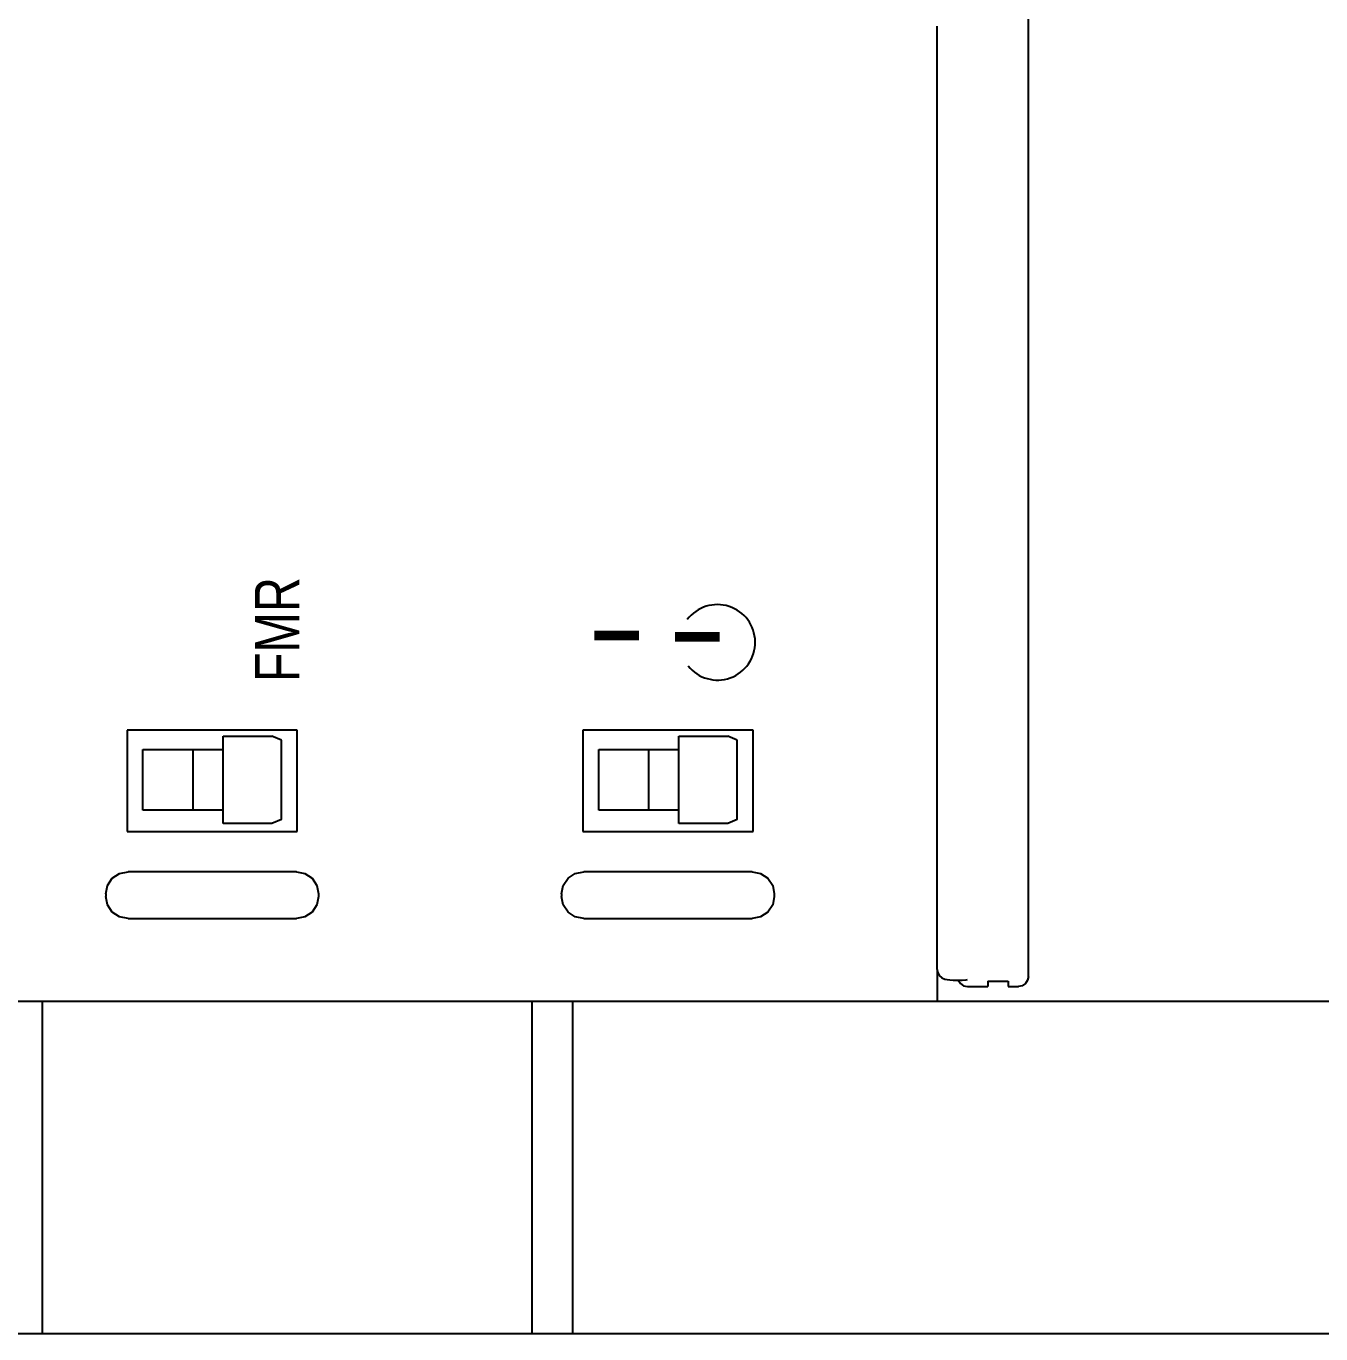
# Model space of a CAD drawing. Extents: x 10 to 610, y -247 to 1644.
# Drawn here: x 197.7 to 261.6, y 698.6 to 763.1 of the extents above; entities that cross this region are included whole.
import ezdxf
from ezdxf.enums import TextEntityAlignment as Align

# ---------------------------------------------------------------- set-up
doc = ezdxf.new("R2010")
doc.units = 0
doc.header["$LTSCALE"] = 5
doc.header["$MEASUREMENT"] = 0
doc.layers.get('0').update_dxf_attribs({"linetype": 'CONTINUOUS'})

# ---------------------------------------------------------------- blocks, each defined once
blk = doc.blocks.new('L50')
at = {"color": 7, "linetype": 'Continuous'}
for p, q in [((129.491, 17.642), (129.491, 64.908)), ((124.991, 17.992), (124.991, 64.558)), ((93.4, 29.8), (85, 29.8)), ((85, 29.8), (85, 24.8)), ((93.4, 24.8), (93.4, 29.8)), ((115.9, 29.8), (107.5, 29.8)), ((107.5, 29.8), (107.5, 24.8)), ((115.9, 24.8), (115.9, 29.8)), ((89.736, 29.5), (92.149, 29.5)), ((89.736, 25.2), (89.736, 29.5)), ((92.618, 29.307), (92.149, 29.5)), ((92.623, 25.396), (92.623, 29.304)), ((112.236, 29.5), (114.649, 29.5)), ((112.236, 25.2), (112.236, 29.5)), ((115.118, 29.307), (114.649, 29.5)), ((115.123, 25.396), (115.123, 29.304)), ((85.78, 28.85), (89.736, 28.85)), ((85.78, 25.85), (85.78, 28.85)), ((88.255, 25.85), (88.255, 28.85)), ((108.28, 28.85), (112.236, 28.85)), ((108.28, 25.85), (108.28, 28.85)), ((110.755, 25.85), (110.755, 28.85)), ((89.736, 25.85), (85.78, 25.85)), ((112.236, 25.85), (108.28, 25.85)), ((92.149, 25.2), (89.736, 25.2)), ((92.618, 25.393), (92.149, 25.2)), ((114.649, 25.2), (112.236, 25.2)), ((115.118, 25.393), (114.649, 25.2)), ((85, 24.8), (93.4, 24.8)), ((107.5, 24.8), (115.9, 24.8)), ((84.269, 22.49), (84.625, 22.727)), ((84.625, 22.727), (85.043, 22.81)), ((93.357, 22.81), (85.043, 22.81)), ((93.357, 22.81), (93.775, 22.727)), ((93.775, 22.727), (94.131, 22.491)), ((106.769, 22.49), (107.125, 22.727)), ((107.125, 22.727), (107.543, 22.81)), ((115.857, 22.81), (107.543, 22.81)), ((115.857, 22.81), (116.275, 22.727)), ((116.275, 22.727), (116.631, 22.491)), ((83.95, 21.723), (84.032, 22.136)), ((84.032, 22.136), (84.269, 22.49)), ((94.131, 22.491), (94.368, 22.137)), ((94.368, 22.137), (94.45, 21.723)), ((106.45, 21.723), (106.532, 22.136)), ((106.532, 22.136), (106.769, 22.49)), ((116.631, 22.491), (116.868, 22.137)), ((116.868, 22.137), (116.95, 21.723)), ((83.95, 21.723), (83.95, 21.587)), ((84.032, 21.173), (83.95, 21.587)), ((94.45, 21.587), (94.368, 21.174)), ((94.45, 21.723), (94.45, 21.587)), ((106.45, 21.723), (106.45, 21.587)), ((106.532, 21.173), (106.45, 21.587)), ((116.95, 21.587), (116.868, 21.174)), ((116.95, 21.723), (116.95, 21.587)), ((84.269, 20.82), (84.032, 21.173)), ((84.625, 20.583), (84.269, 20.82)), ((94.131, 20.82), (93.775, 20.583)), ((94.368, 21.174), (94.131, 20.82)), ((106.769, 20.82), (106.532, 21.173)), ((107.125, 20.583), (106.769, 20.82)), ((116.631, 20.82), (116.275, 20.583)), ((116.868, 21.174), (116.631, 20.82)), ((85.043, 20.5), (84.625, 20.583)), ((85.043, 20.5), (93.357, 20.5)), ((93.775, 20.583), (93.357, 20.5)), ((107.543, 20.5), (107.125, 20.583)), ((107.543, 20.5), (115.857, 20.5)), ((116.275, 20.583), (115.857, 20.5)), ((124.991, 17.992), (125.007, 17.868)), ((125, 16.4), (125, 17.921)), ((125.007, 17.868), (125.09, 17.695)), ((125.09, 17.695), (125.217, 17.576)), ((125.217, 17.576), (125.359, 17.511)), ((125.359, 17.511), (125.475, 17.485)), ((125.475, 17.485), (125.608, 17.47)), ((125.608, 17.47), (125.786, 17.461)), ((125.786, 17.461), (126.003, 17.457)), ((126.003, 17.457), (126.226, 17.462)), ((126.028, 17.458), (126.028, 17.453)), ((126.028, 17.453), (126.135, 17.294)), ((126.226, 17.462), (126.417, 17.474)), ((126.417, 17.474), (126.481, 17.491)), ((129.454, 17.453), (129.347, 17.294)), ((129.491, 17.642), (129.454, 17.453)), ((126.135, 17.294), (126.294, 17.187)), ((126.294, 17.187), (126.481, 17.15)), ((126.481, 17.15), (127.491, 17.15)), ((127.491, 17.412), (128.491, 17.412)), ((127.491, 17.412), (127.491, 17.15)), ((128.491, 17.412), (128.491, 17.15)), ((128.491, 17.15), (129.001, 17.15)), ((129.188, 17.187), (129.001, 17.15)), ((129.347, 17.294), (129.188, 17.187)), ((285.5, 16.4), (-1.5, 16.4)), ((241.878, 16.4), (68.6, 16.4)), ((80.8, 16.4), (80.8, 0)), ((105, 0), (105, 16.4)), ((107, 0), (107, 16.4)), ((243.5, 0), (60.5, 0))]:
    blk.add_line(p, q, dxfattribs=at)
blk.add_arc((114.142, 34.139), 1.863, 218.81259, 143.02071, dxfattribs=at)
for s, width, p, p2 in [('FMR', 0.883929, (93.507, 32.173), (93.507, 37.359)), ('I', 1.928571, (110.261, 33.762), (110.261, 35.176)), ('I', 1.928571, (114.252, 33.708), (114.252, 35.123))]:
    blk.add_text(s, height=2.2, rotation=90, dxfattribs=dict(at, width=width)).set_placement(p, p2, align=Align.FIT)

msp = doc.modelspace()

# ---------------------------------------------------------------- block references
at = {"linetype": 'Continuous'}
msp.add_blockref('L50', (117.646, 698.585), dxfattribs=at)

doc.saveas('drawing.dxf')
